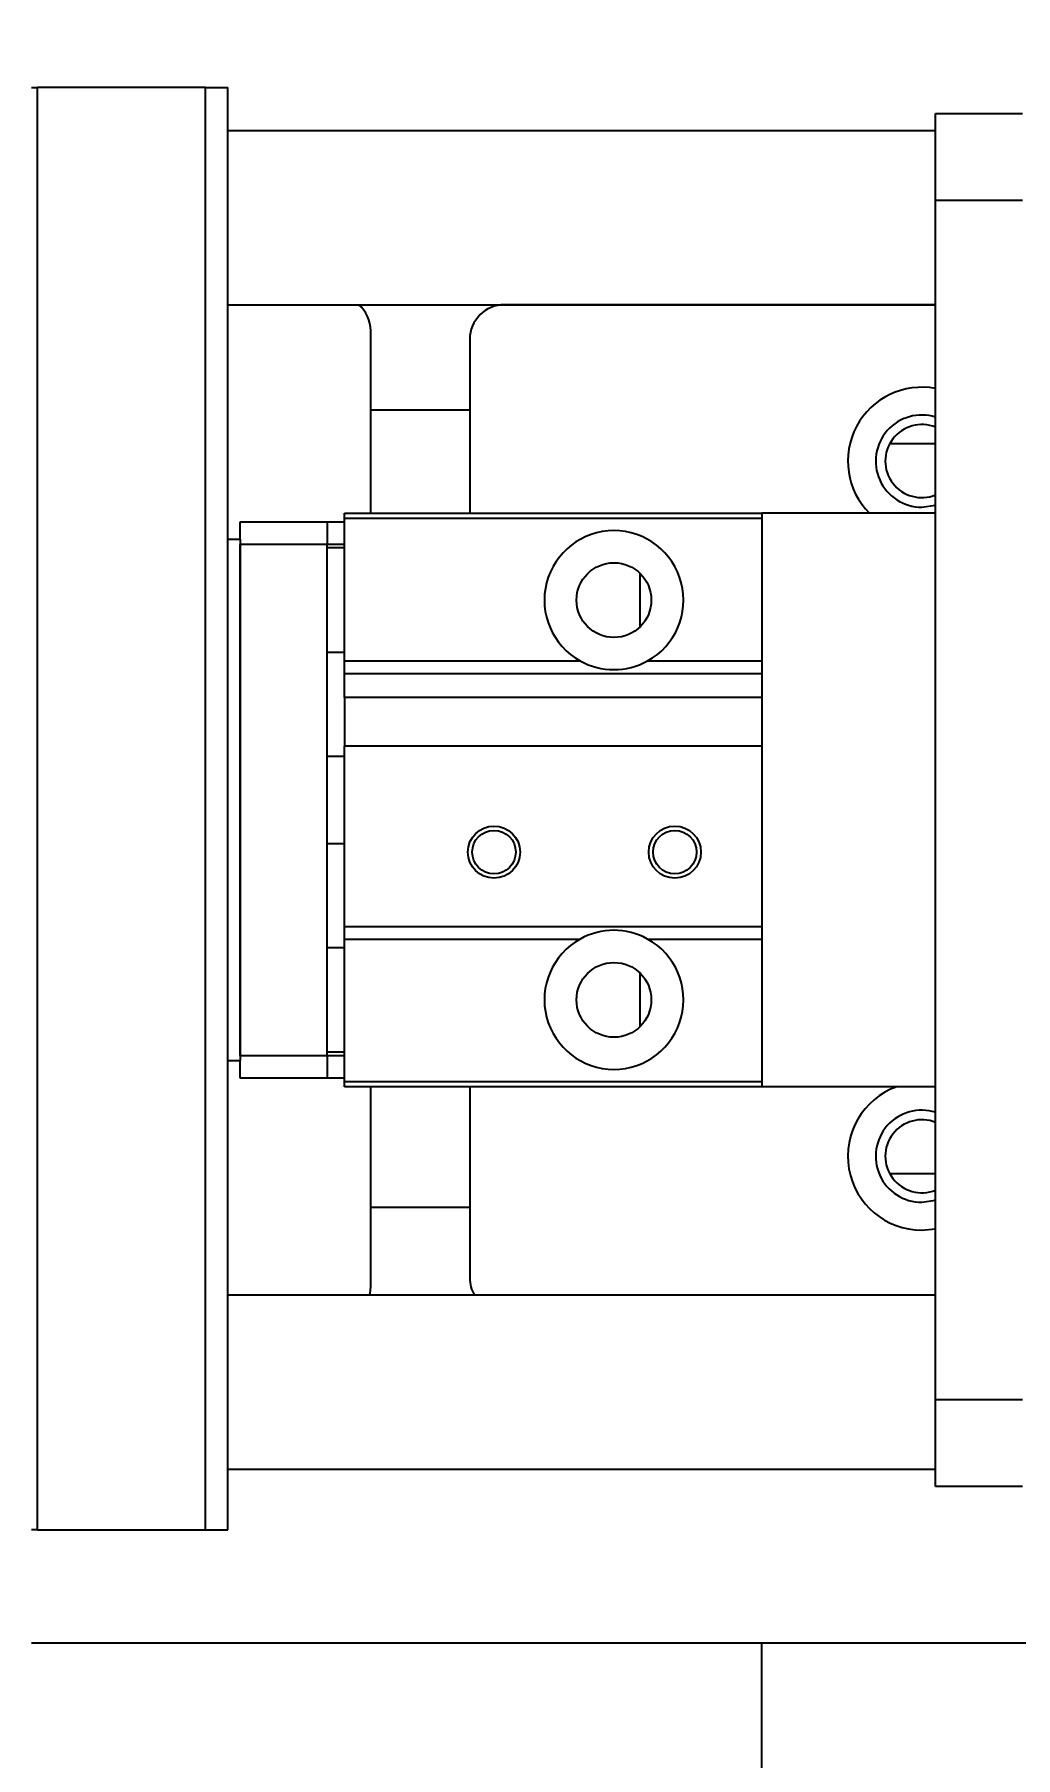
# Model space of a CAD drawing. Header units: millimetres. Extents: x 10 to 584, y 10 to 410.
# Drawn here: x 83.01 to 86.78, y 75.15 to 81.76 of the extents above; entities that cross this region are included whole.
import ezdxf

# ---------------------------------------------------------------- set-up
doc = ezdxf.new("R2010")
doc.units = ezdxf.units.MM
doc.layers.add('2', color=1, linetype='Continuous')
doc.styles.add('SLDTEXTSTYLE0', font='TXT', dxfattribs={"width": 0.7})
doc.dimstyles.new('SLDDIMSTYLE0', dxfattribs={"dimtxt": 3.5, "dimasz": 3.5, "dimexe": 0, "dimexo": 0.0625, "dimgap": 0.875, "dimtad": 1, "dimlfac": 15, "dimrnd": 1e-09, "dimzin": 12, "dimdsep": 46, "dimtxsty": 'SLDTEXTSTYLE0', "dimsah": 1, "dimcen": 0.09, "dimadec": 0, "dimazin": 3, "dimtfac": 1, "dimtofl": 0, "dimtmove": 0, "dimatfit": 3, "dimfxl": 0, "dimfrac": 2, "dimtolj": 1, "dimtzin": 12, "dimarcsym": 0})

# ---------------------------------------------------------------- blocks, each defined once
blk = doc.blocks.new('_D_5')
at = {"layer": '2', "color": 1}
for p, q in [((167.9352, 97.06), (43.5018, 97.06)), ((44.5018, 97.06), (44.5018, 62.3933)), ((167.5018, 62.3933), (43.5018, 62.3933))]:
    blk.add_line(p, q, dxfattribs=at)
for points in [[(44.5018, 97.06), (43.9634, 93.56), (45.0403, 93.56)], [(44.5018, 62.3933), (45.0403, 65.8933), (43.9634, 65.8933)]]:
    blk.add_solid(points, dxfattribs=at)
at = {"layer": '2', "color": 1, "insert": (39.9901, 75.3589), "char_height": 3.5, "attachment_point": 1, "rotation": 90, "style": 'SLDTEXTSTYLE0'}
blk.add_mtext('520', dxfattribs=at)

msp = doc.modelspace()

# ---------------------------------------------------------------- linework, layer by layer
at = {"color": 7, "linetype": 'Continuous', "lineweight": 25}
for p, q in [((83.00183, 81.55998), (83.02416, 81.55998)), ((83.6685, 81.55998), (83.02416, 81.55998)), ((83.02416, 76.02665), (83.02416, 81.55998)), ((83.6685, 76.02665), (83.6685, 81.55998)), ((83.6685, 81.55998), (83.75509, 81.55998)), ((83.75509, 76.02665), (83.75509, 81.55998)), ((86.4685, 81.45998), (86.80182, 81.45998)), ((86.4685, 81.12665), (86.4685, 81.45998)), ((86.4685, 81.39332), (83.75509, 81.39332)), ((86.80182, 81.12665), (86.4685, 81.12665)), ((86.4685, 76.52665), (86.4685, 81.12665)), ((83.75509, 80.72665), (86.4685, 80.72665)), ((86.4685, 80.72665), (84.81561, 80.72665)), ((84.30228, 79.92665), (84.30228, 80.62665)), ((84.68227, 80.59332), (84.68227, 79.92665)), ((84.30228, 80.32332), (84.68227, 80.32332)), ((84.20182, 79.92665), (85.80183, 79.92665)), ((84.20182, 79.90665), (84.20182, 79.92665)), ((86.4685, 79.92665), (85.80183, 79.92665)), ((85.80183, 79.92665), (85.80183, 79.35999)), ((86.4156, 79.94998), (86.4685, 79.95809)), ((83.80182, 79.89332), (84.13516, 79.89332)), ((83.80182, 79.82665), (83.80182, 79.89332)), ((84.13516, 79.89332), (84.20182, 79.89332)), ((84.13516, 79.89332), (84.13516, 79.80665)), ((85.80183, 79.90665), (84.20182, 79.90665)), ((84.20182, 79.35999), (84.20182, 79.90665)), ((85.80183, 79.90665), (85.80183, 79.35999)), ((83.75509, 79.82665), (83.80182, 79.82665)), ((83.80182, 79.82665), (83.80182, 77.82665)), ((84.13516, 79.80665), (83.80182, 79.80665)), ((83.80182, 77.84665), (83.80182, 79.80665)), ((84.13516, 77.84665), (84.13516, 79.80665)), ((84.20182, 79.79332), (84.13516, 79.79332)), ((85.33515, 79.49063), (85.33515, 79.696)), ((84.13516, 79.39332), (84.20182, 79.39332)), ((84.20182, 79.31146), (84.20182, 79.35999)), ((84.20182, 79.35999), (85.10606, 79.35999)), ((85.36426, 79.35999), (85.80183, 79.35999)), ((85.80183, 79.35999), (85.80183, 79.31146)), ((84.20182, 79.31146), (85.80183, 79.31146)), ((84.20182, 79.21999), (84.20182, 79.31146)), ((85.80183, 79.31146), (85.80183, 79.21999)), ((85.80183, 79.21999), (84.20182, 79.21999)), ((84.20182, 79.21999), (84.20182, 79.03332)), ((85.80183, 79.21999), (85.80183, 79.03332)), ((84.20182, 78.99332), (84.13516, 78.99332)), ((84.20182, 78.34185), (84.20182, 79.03332)), ((85.80183, 79.03332), (84.20182, 79.03332)), ((85.80183, 79.03332), (85.80183, 78.34185)), ((84.13516, 78.65998), (84.20182, 78.65998)), ((84.20182, 78.29332), (84.20182, 78.34185)), ((84.20182, 78.34185), (85.80183, 78.34185)), ((85.80183, 78.34185), (85.80183, 78.29332)), ((84.20182, 78.29332), (85.10606, 78.29332)), ((84.20182, 77.74665), (84.20182, 78.29332)), ((85.36426, 78.29332), (85.80183, 78.29332)), ((85.80183, 78.29332), (85.80183, 77.72665)), ((85.80183, 78.29332), (85.80183, 77.74665)), ((84.20182, 78.25999), (84.13516, 78.25999)), ((85.33515, 77.9573), (85.33515, 78.16267)), ((83.75509, 77.82665), (83.80182, 77.82665)), ((83.80182, 77.84665), (84.13516, 77.84665)), ((83.80182, 77.75999), (83.80182, 77.82665)), ((84.13516, 77.85998), (84.20182, 77.85998)), ((84.13516, 77.84665), (84.13516, 77.75999)), ((84.13516, 77.75999), (83.80182, 77.75999)), ((84.20182, 77.75999), (84.13516, 77.75999)), ((84.20182, 77.74665), (85.80183, 77.74665)), ((84.20182, 77.72665), (84.20182, 77.74665)), ((85.80183, 77.72665), (84.20182, 77.72665)), ((84.30228, 76.95998), (84.30228, 77.72665)), ((84.68227, 77.72665), (84.68227, 76.99332)), ((86.4685, 77.72665), (85.80183, 77.72665)), ((86.4156, 77.28332), (86.4685, 77.29142)), ((84.68227, 77.26332), (84.30228, 77.26332)), ((86.4156, 77.17665), (86.4685, 77.18163)), ((86.4685, 76.92665), (83.75509, 76.92665)), ((86.4685, 76.52665), (86.80182, 76.52665)), ((86.4685, 76.19332), (86.4685, 76.52665)), ((83.75509, 76.25998), (86.4685, 76.25998)), ((86.80182, 76.19332), (86.4685, 76.19332)), ((83.02416, 76.02665), (83.00183, 76.02665)), ((83.02416, 76.02665), (83.6685, 76.02665)), ((83.6685, 76.02665), (83.75509, 76.02665)), ((83.00183, 75.59332), (105.26849, 75.59332)), ((85.80183, 74.92665), (85.80183, 75.59332))]:
    msp.add_line(p, q, dxfattribs=at)
at = {"color": 59, "linetype": 'Continuous', "lineweight": 25}
for p, q in [((84.20182, 79.80665), (84.13516, 79.80665)), ((84.13516, 77.84665), (84.20182, 77.84665))]:
    msp.add_line(p, q, dxfattribs=at)
at = {"color": 7, "linetype": 'Continuous', "lineweight": 25, "flags": 128}
msp.add_lwpolyline([(84.29803, 76.92665), (84.29972, 76.93397), (84.30228, 76.95998)], dxfattribs=at)
at = {"color": 7, "linetype": 'Continuous', "lineweight": 25}
for centre, radius in [((85.23516, 79.59332), 0.14333), ((84.77516, 78.62665), 0.1), ((85.46849, 78.62665), 0.1), ((84.77516, 78.62665), 0.08333), ((85.46849, 78.62665), 0.08333), ((85.23516, 78.05998), 0.14333)]:
    msp.add_circle(centre, radius, dxfattribs=at)
for centre, radius, start, end in [((84.16894, 80.62665), 0.13333, 0, 48.590378), ((84.81561, 80.59332), 0.13333, 90, 180), ((86.41561, 80.12665), 0.28333, 79.242115, 224.900872), ((86.41561, 80.12665), 0.17667, 72.580884, 270), ((86.41561, 80.12665), 0.14, 67.80483, 292.19517), ((85.23516, 79.59332), 0.26667, 298.955024, 241.044976), ((85.23516, 79.59332), 0.26667, 241.044976, 298.955024), ((85.23516, 78.05998), 0.26667, 118.955024, 61.044976), ((85.23516, 78.05998), 0.26667, 61.044976, 118.955024), ((86.41561, 77.45998), 0.28333, 109.749923, 270), ((86.41561, 77.45998), 0.17667, 72.580884, 270), ((86.41561, 77.45998), 0.14, 67.80483, 292.19517), ((84.81561, 76.99332), 0.13333, 180, 210)]:
    msp.add_arc(centre, radius, start, end, dxfattribs=at)
for points, knots in [([(86.4685, 80.19332), (86.46488, 80.19332), (86.44778, 80.19332), (86.41329, 80.19332), (86.35595, 80.19332), (86.31761, 80.19332), (86.2925, 80.19332)], [0, 0, 0, 0, 0.0641684, 0.303243, 0.5435558, 1, 1, 1, 1]), ([(86.2925, 77.39332), (86.29798, 77.39332), (86.32431, 77.39332), (86.36447, 77.39332), (86.41748, 77.39332), (86.45039, 77.39332), (86.46618, 77.39332), (86.4685, 77.39332)], [0, 0, 0, 0, 0.0996054, 0.4789786, 0.7182334, 0.9585587, 1, 1, 1, 1])]:
    msp.add_open_spline(points, degree=3, knots=knots, dxfattribs=at)

# ---------------------------------------------------------------- dimensions: what is measured, and where the dimension line sits
at = {"layer": '2', "color": 1}
dim = msp.add_linear_dim(base=(44.50183, 62.39332), p1=(168.93516, 97.05998), p2=(168.50183, 62.39332), angle=90, dimstyle='SLDDIMSTYLE0', dxfattribs=at)
dim.commit()
dim.dimension.update_dxf_attribs({"geometry": '_D_5', "text_midpoint": (44.50183, 79.72665), "dimtype": 160})

doc.saveas('drawing.dxf')
